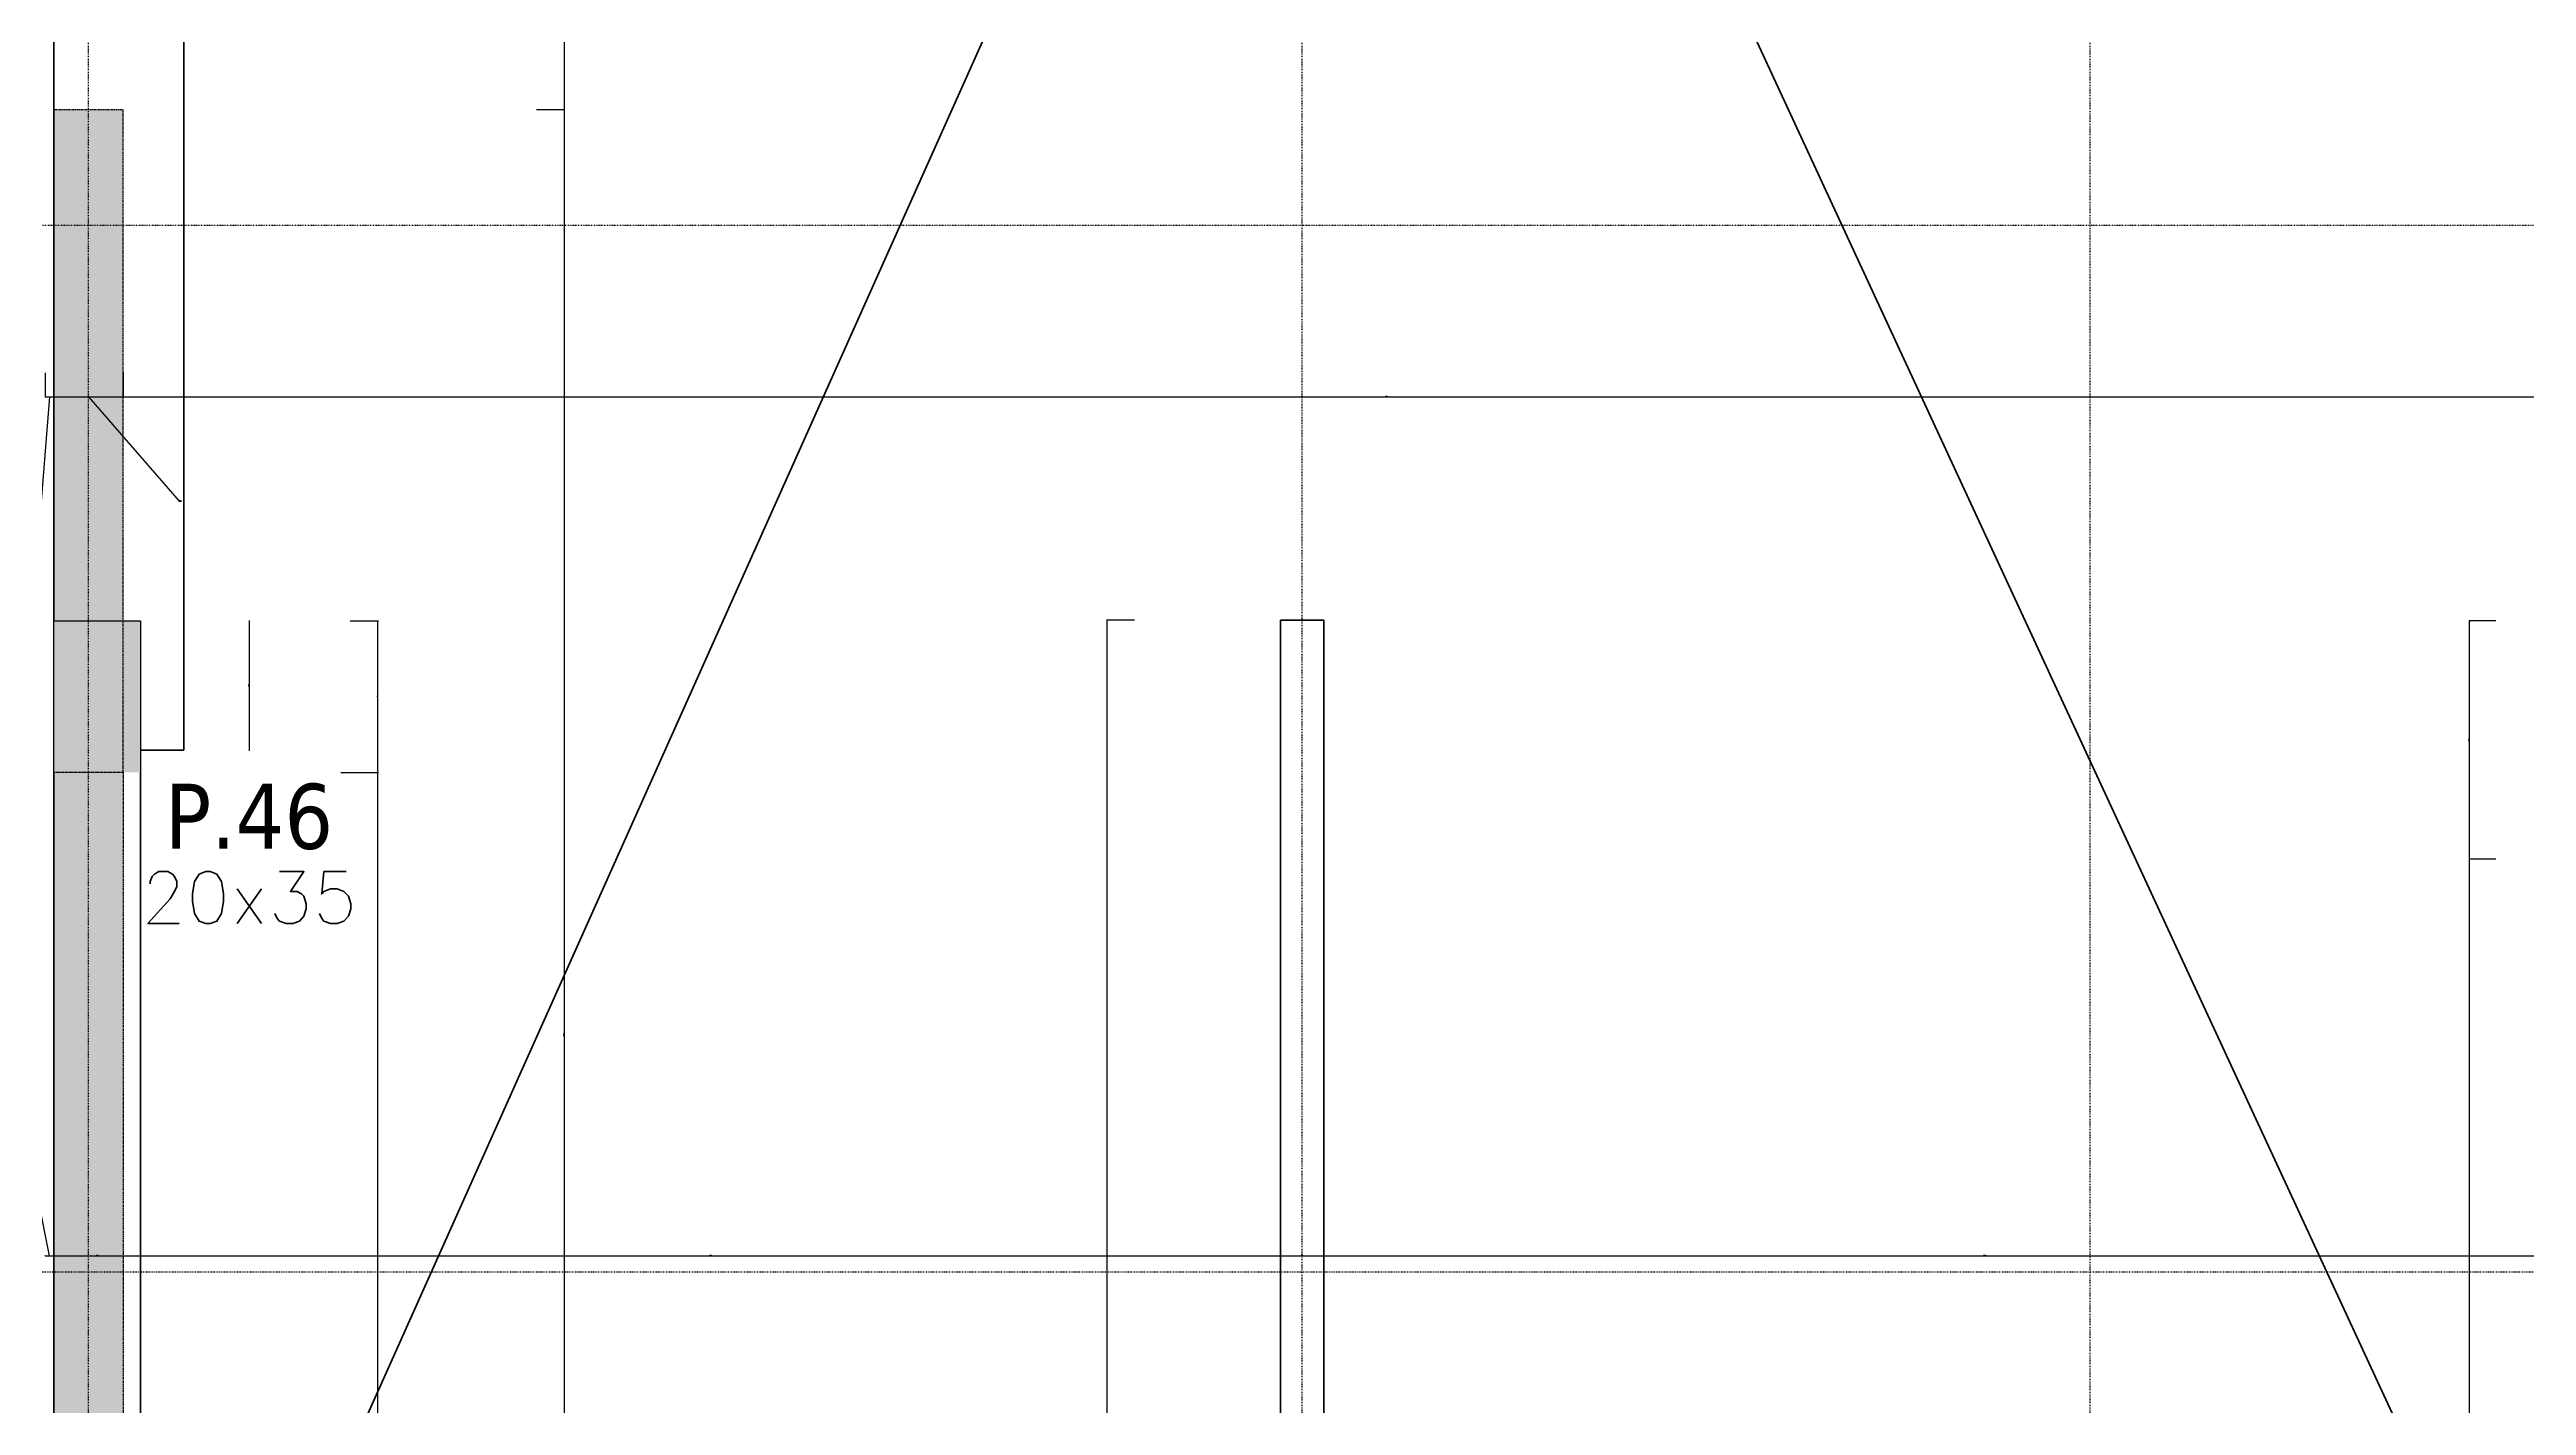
# Model space of a CAD drawing. Extents: x -12912 to 27386, y 1818 to 8189.
# Drawn here: x 2327 to 2899, y 6228 to 6540 of the extents above; entities that cross this region are included whole.
import ezdxf

# ---------------------------------------------------------------- set-up
doc = ezdxf.new("R2010")
doc.units = 0
doc.header["$MEASUREMENT"] = 0
for name, pattern in [('CACHE2', [4.7625, 3.175, -1.5875]), ('GrDotted', [0.4, 0.1, -0.1, 0.1, -0.1]), ('GrFeatureAxis', [0.85, 0.25, -0.2, 0.1, -0.2, 0.1]), ('STRICHPUNKT2_S11', [0.9, 0.7, -0.1, 0, -0.1])]:
    doc.linetypes.add(name, pattern=pattern)
doc.layers.get('0').update_dxf_attribs({"linetype": 'CONTINUOUS'})
doc.layers.get('DEFPOINTS').update_dxf_attribs({"linetype": 'CONTINUOUS'})
for name, color, linetype in [('K_ENT_M_Building_Coffrage PH Sous sol', 7, 'CONTINUOUS'), ('STR_AXES_REPERE', 1, 'CONTINUOUS'), ('STR_COTATION', 1, 'CONTINUOUS'), ('STR_SURCH', 9, 'CACHE2'), ('STR_TXT', 102, 'CONTINUOUS')]:
    doc.layers.add(name, color=color, linetype=linetype)
for name, color, linetype, lineweight in [('STR_AXES', 4, 'STRICHPUNKT2_S11', 25), ('STR_dob_dalles', 130, 'CONTINUOUS', 35), ('STR_POUTRES', 102, 'CONTINUOUS', 35), ('STR_VOILES', 6, 'CONTINUOUS', 70)]:
    doc.layers.add(name, color=color, linetype=linetype, lineweight=lineweight)
doc.styles.add('EPAIS', font='TAHOMA.TTF')
doc.styles.add('FIN', font='romans.shx')
doc.styles.add('GrDimensions', font='simplex.shx')
doc.dimstyles.new('GrDimensions', dxfattribs={"dimtxt": 0.09, "dimasz": 0.05, "dimexe": 0.07, "dimexo": 0, "dimgap": 0.05, "dimtad": 1, "dimzin": 0, "dimdsep": 46, "dimtxsty": 'GrDimensions', "dimblk": 'ARCHTICK', "dimblk1": 'ARCHTICK', "dimblk2": 'ARCHTICK', "dimcen": 0.09, "dimadec": 0, "dimazin": 0, "dimtfac": 1, "dimtdec": 4, "dimtmove": 0, "dimatfit": 3, "dimldrblk": 'OPEN30', "dimfxl": 0, "dimtolj": 1, "dimtzin": 0, "dimarcsym": 0})
doc.dimstyles.new('Novo_MALKO', dxfattribs={"dimscale": 1.3, "dimtxt": 0.09, "dimasz": 0.05, "dimexe": 0.07, "dimexo": 0, "dimgap": 0.05, "dimtad": 1, "dimdec": 0, "dimlfac": 100, "dimzin": 0, "dimdsep": 46, "dimtxsty": 'GrDimensions', "dimblk": 'ARCHTICK', "dimcen": 0.09, "dimadec": 0, "dimazin": 0, "dimtfac": 1, "dimtdec": 0, "dimtmove": 0, "dimatfit": 3, "dimldrblk": 'OPEN30', "dimfxl": 0, "dimtolj": 1, "dimtzin": 0, "dimarcsym": 0})

# ---------------------------------------------------------------- blocks, each defined once
blk = doc.blocks.new('_ArchTick')
at = {"color": 0, "linetype": 'ByBlock', "const_width": 0.15}
blk.add_lwpolyline([(-0.5, -0.5), (0.5, 0.5)], dxfattribs=at)
blk = doc.blocks.new('*D124')
at = {"layer": 'DEFPOINTS', "color": 0, "linetype": 'Continuous'}
for p in [(2326.36, 6262.16), (2328.36, 6262.16), (2328.36, 6262.15)]:
    blk.add_point(p, dxfattribs=at)
at = {"layer": 'STR_COTATION', "color": 0, "linetype": 'Continuous', "lineweight": -2}
for p, q in [((2322.5, 6286.54), (2322.07, 6286.54)), ((2327.36, 6262.16), (2322.5, 6286.54)), ((2326.36, 6262.16), (2326.36, 6262.25)), ((2326.36, 6262.16), (2328.36, 6262.16)), ((2328.36, 6262.15), (2328.36, 6262.25))]:
    blk.add_line(p, q, dxfattribs=at)
at = {"layer": 'STR_COTATION', "color": 0, "linetype": 'Continuous', "lineweight": -2, "xscale": 0.065, "yscale": 0.065, "zscale": 0.065, "rotation": 180}
blk.add_blockref('_ArchTick', (2326.36, 6262.16), dxfattribs=at)
at = {"layer": 'STR_COTATION', "color": 0, "linetype": 'Continuous', "lineweight": -2, "xscale": 0.065, "yscale": 0.065, "zscale": 0.065}
blk.add_blockref('_ArchTick', (2328.36, 6262.16), dxfattribs=at)
at = {"layer": 'STR_COTATION', "color": 0, "linetype": 'Continuous', "lineweight": -3, "insert": (2322.28, 6286.66), "char_height": 0.117, "attachment_point": 5, "style": 'GrDimensions'}
blk.add_mtext('\\A1;200', dxfattribs=at)
blk = doc.blocks.new('_Open30')
at = {"color": 0, "linetype": 'ByBlock', "lineweight": -2}
for p, q in [((-1, 0.3), (0, 0)), ((0, 0), (-1, -0.3)), ((0, 0), (-1, 0))]:
    blk.add_line(p, q, dxfattribs=at)
blk = doc.blocks.new('*D125')
at = {"layer": 'DEFPOINTS', "color": 0, "linetype": 'Continuous'}
for p in [(2328.36, 6262.15), (2348.36, 6262.16), (2348.36, 6262.15)]:
    blk.add_point(p, dxfattribs=at)
at = {"layer": 'STR_COTATION', "color": 0, "linetype": 'Continuous', "lineweight": -2}
for p, q in [((2328.36, 6262.15), (2328.36, 6262.25)), ((2328.36, 6262.16), (2348.36, 6262.16)), ((2348.36, 6262.15), (2348.36, 6262.25))]:
    blk.add_line(p, q, dxfattribs=at)
at = {"layer": 'STR_COTATION', "color": 0, "linetype": 'Continuous', "lineweight": -2, "xscale": 0.065, "yscale": 0.065, "zscale": 0.065, "rotation": 180}
blk.add_blockref('_ArchTick', (2328.36, 6262.16), dxfattribs=at)
at = {"layer": 'STR_COTATION', "color": 0, "linetype": 'Continuous', "lineweight": -2, "xscale": 0.065, "yscale": 0.065, "zscale": 0.065}
blk.add_blockref('_ArchTick', (2348.36, 6262.16), dxfattribs=at)
at = {"layer": 'STR_COTATION', "color": 0, "linetype": 'Continuous', "lineweight": -3, "insert": (2338.36, 6262.28), "char_height": 0.117, "attachment_point": 5, "style": 'GrDimensions'}
blk.add_mtext('\\A1;2000', dxfattribs=at)
blk = doc.blocks.new('*D126')
at = {"layer": 'DEFPOINTS', "color": 0, "linetype": 'Continuous'}
for p in [(2348.36, 6262.15), (2611.35, 6262.16), (2611.35, 6262.02)]:
    blk.add_point(p, dxfattribs=at)
at = {"layer": 'STR_COTATION', "color": 0, "linetype": 'Continuous', "lineweight": -2}
for p, q in [((2348.36, 6262.15), (2348.36, 6262.25)), ((2348.36, 6262.16), (2611.35, 6262.16)), ((2611.35, 6262.02), (2611.35, 6262.25))]:
    blk.add_line(p, q, dxfattribs=at)
at = {"layer": 'STR_COTATION', "color": 0, "linetype": 'Continuous', "lineweight": -2, "xscale": 0.065, "yscale": 0.065, "zscale": 0.065, "rotation": 180}
blk.add_blockref('_ArchTick', (2348.36, 6262.16), dxfattribs=at)
at = {"layer": 'STR_COTATION', "color": 0, "linetype": 'Continuous', "lineweight": -2, "xscale": 0.065, "yscale": 0.065, "zscale": 0.065}
blk.add_blockref('_ArchTick', (2611.35, 6262.16), dxfattribs=at)
at = {"layer": 'STR_COTATION', "color": 0, "linetype": 'Continuous', "lineweight": -3, "insert": (2479.86, 6262.28), "char_height": 0.117, "attachment_point": 5, "style": 'GrDimensions'}
blk.add_mtext('\\A1;262.99', dxfattribs=at)
blk = doc.blocks.new('*D127')
at = {"layer": 'DEFPOINTS', "color": 0, "linetype": 'Continuous'}
for p in [(2611.35, 6262.02), (2621.35, 6262.16), (2621.35, 6262.02)]:
    blk.add_point(p, dxfattribs=at)
at = {"layer": 'STR_COTATION', "color": 0, "linetype": 'Continuous', "lineweight": -2}
for p, q in [((2611.35, 6262.02), (2611.35, 6262.25)), ((2611.35, 6262.16), (2621.35, 6262.16)), ((2621.35, 6262.02), (2621.35, 6262.25))]:
    blk.add_line(p, q, dxfattribs=at)
at = {"layer": 'STR_COTATION', "color": 0, "linetype": 'Continuous', "lineweight": -2, "xscale": 0.065, "yscale": 0.065, "zscale": 0.065, "rotation": 180}
blk.add_blockref('_ArchTick', (2611.35, 6262.16), dxfattribs=at)
at = {"layer": 'STR_COTATION', "color": 0, "linetype": 'Continuous', "lineweight": -2, "xscale": 0.065, "yscale": 0.065, "zscale": 0.065}
blk.add_blockref('_ArchTick', (2621.35, 6262.16), dxfattribs=at)
at = {"layer": 'STR_COTATION', "color": 0, "linetype": 'Continuous', "lineweight": -3, "insert": (2616.35, 6262.28), "char_height": 0.117, "attachment_point": 5, "style": 'GrDimensions'}
blk.add_mtext('\\A1;1000', dxfattribs=at)
blk = doc.blocks.new('*D128')
at = {"layer": 'DEFPOINTS', "color": 0, "linetype": 'Continuous'}
for p in [(2621.35, 6262.02), (2926.36, 6262.16), (2926.36, 6262.15)]:
    blk.add_point(p, dxfattribs=at)
at = {"layer": 'STR_COTATION', "color": 0, "linetype": 'Continuous', "lineweight": -2}
for p, q in [((2621.35, 6262.02), (2621.35, 6262.25)), ((2621.35, 6262.16), (2926.36, 6262.16)), ((2926.36, 6262.15), (2926.36, 6262.25))]:
    blk.add_line(p, q, dxfattribs=at)
at = {"layer": 'STR_COTATION', "color": 0, "linetype": 'Continuous', "lineweight": -2, "xscale": 0.065, "yscale": 0.065, "zscale": 0.065, "rotation": 180}
blk.add_blockref('_ArchTick', (2621.35, 6262.16), dxfattribs=at)
at = {"layer": 'STR_COTATION', "color": 0, "linetype": 'Continuous', "lineweight": -2, "xscale": 0.065, "yscale": 0.065, "zscale": 0.065}
blk.add_blockref('_ArchTick', (2926.36, 6262.16), dxfattribs=at)
at = {"layer": 'STR_COTATION', "color": 0, "linetype": 'Continuous', "lineweight": -3, "insert": (2773.86, 6262.28), "char_height": 0.117, "attachment_point": 5, "style": 'GrDimensions'}
blk.add_mtext('\\A1;305.01', dxfattribs=at)
blk = doc.blocks.new('*D200')
at = {"layer": 'DEFPOINTS', "color": 0, "linetype": 'Continuous'}
for p in [(2326.36, 6465.81), (2328.36, 6465.8), (2328.36, 6460.28)]:
    blk.add_point(p, dxfattribs=at)
at = {"layer": 'STR_COTATION', "color": 0, "linetype": 'Continuous', "lineweight": -2}
for p, q in [((2326.36, 6465.81), (2326.36, 6460.19)), ((2328.36, 6465.8), (2328.36, 6460.19)), ((2327.36, 6460.28), (2324.98, 6430.45)), ((2326.36, 6460.28), (2328.36, 6460.28)), ((2324.98, 6430.45), (2324.55, 6430.45))]:
    blk.add_line(p, q, dxfattribs=at)
at = {"layer": 'STR_COTATION', "color": 0, "linetype": 'Continuous', "lineweight": -2, "xscale": 0.065, "yscale": 0.065, "zscale": 0.065, "rotation": 180}
blk.add_blockref('_ArchTick', (2326.36, 6460.28), dxfattribs=at)
at = {"layer": 'STR_COTATION', "color": 0, "linetype": 'Continuous', "lineweight": -2, "xscale": 0.065, "yscale": 0.065, "zscale": 0.065}
blk.add_blockref('_ArchTick', (2328.36, 6460.28), dxfattribs=at)
at = {"layer": 'STR_COTATION', "color": 0, "linetype": 'Continuous', "lineweight": -3, "insert": (2324.76, 6430.57), "char_height": 0.117, "attachment_point": 5, "style": 'GrDimensions'}
blk.add_mtext('\\A1;200', dxfattribs=at)
blk = doc.blocks.new('*D201')
at = {"layer": 'DEFPOINTS', "color": 0, "linetype": 'Continuous'}
for p in [(2328.36, 6465.8), (2344.36, 6466.05), (2344.36, 6460.28)]:
    blk.add_point(p, dxfattribs=at)
at = {"layer": 'STR_COTATION', "color": 0, "linetype": 'Continuous', "lineweight": -2}
for p, q in [((2328.36, 6465.8), (2328.36, 6460.19)), ((2344.36, 6466.05), (2344.36, 6460.19)), ((2328.36, 6460.28), (2344.36, 6460.28)), ((2336.36, 6460.28), (2357.29, 6436.23)), ((2357.29, 6436.23), (2357.81, 6436.23))]:
    blk.add_line(p, q, dxfattribs=at)
at = {"layer": 'STR_COTATION', "color": 0, "linetype": 'Continuous', "lineweight": -2, "xscale": 0.065, "yscale": 0.065, "zscale": 0.065, "rotation": 180}
blk.add_blockref('_ArchTick', (2328.36, 6460.28), dxfattribs=at)
at = {"layer": 'STR_COTATION', "color": 0, "linetype": 'Continuous', "lineweight": -2, "xscale": 0.065, "yscale": 0.065, "zscale": 0.065}
blk.add_blockref('_ArchTick', (2344.36, 6460.28), dxfattribs=at)
at = {"layer": 'STR_COTATION', "color": 0, "linetype": 'Continuous', "lineweight": -3, "insert": (2357.55, 6436.35), "char_height": 0.117, "attachment_point": 5, "style": 'GrDimensions'}
blk.add_mtext('\\A1;1600', dxfattribs=at)
blk = doc.blocks.new('*D202')
at = {"layer": 'DEFPOINTS', "color": 0, "linetype": 'Continuous'}
for p in [(2344.36, 6466.05), (2927.31, 6464.24), (2927.31, 6460.28)]:
    blk.add_point(p, dxfattribs=at)
at = {"layer": 'STR_COTATION', "color": 0, "linetype": 'Continuous', "lineweight": -2}
for p, q in [((2344.36, 6466.05), (2344.36, 6460.19)), ((2927.31, 6464.24), (2927.31, 6460.19)), ((2344.36, 6460.28), (2927.31, 6460.28))]:
    blk.add_line(p, q, dxfattribs=at)
at = {"layer": 'STR_COTATION', "color": 0, "linetype": 'Continuous', "lineweight": -2, "xscale": 0.065, "yscale": 0.065, "zscale": 0.065, "rotation": 180}
blk.add_blockref('_ArchTick', (2344.36, 6460.28), dxfattribs=at)
at = {"layer": 'STR_COTATION', "color": 0, "linetype": 'Continuous', "lineweight": -2, "xscale": 0.065, "yscale": 0.065, "zscale": 0.065}
blk.add_blockref('_ArchTick', (2927.31, 6460.28), dxfattribs=at)
at = {"layer": 'STR_COTATION', "color": 0, "linetype": 'Continuous', "lineweight": -3, "insert": (2635.83, 6460.4), "char_height": 0.117, "attachment_point": 5, "style": 'GrDimensions'}
blk.add_mtext('\\A1;582.95', dxfattribs=at)
blk = doc.blocks.new('*D281')
at = {"layer": 'DEFPOINTS', "color": 0, "linetype": 'Continuous'}
for p in [(2440.76, 6526.59), (2446.15, 6526.59), (2438.09, 6099.69)]:
    blk.add_point(p, dxfattribs=at)
at = {"layer": 'STR_COTATION', "color": 0, "linetype": 'Continuous', "lineweight": -2}
for p, q in [((2440.76, 6526.59), (2446.25, 6526.59)), ((2446.15, 6099.69), (2446.15, 6526.59)), ((2438.09, 6099.69), (2446.25, 6099.69))]:
    blk.add_line(p, q, dxfattribs=at)
at = {"layer": 'STR_COTATION', "color": 0, "linetype": 'Continuous', "lineweight": -2, "xscale": 0.065, "yscale": 0.065, "zscale": 0.065}
for p, rotation in [((2446.15, 6526.59), 90), ((2446.15, 6099.69), 270)]:
    blk.add_blockref('_ArchTick', p, dxfattribs=dict(at, rotation=rotation))
at = {"layer": 'STR_COTATION', "color": 0, "linetype": 'Continuous', "lineweight": -3, "insert": (2446.03, 6313.14), "char_height": 0.117, "attachment_point": 5, "rotation": 90, "style": 'GrDimensions'}
blk.add_mtext('\\A1;426.90', dxfattribs=at)
blk = doc.blocks.new('*D282')
at = {"layer": 'DEFPOINTS', "color": 0, "linetype": 'Continuous'}
for p in [(2437.86, 6629.59), (2446.15, 6629.59), (2439.69, 6526.59)]:
    blk.add_point(p, dxfattribs=at)
at = {"layer": 'STR_COTATION', "color": 0, "linetype": 'Continuous', "lineweight": -2}
for p, q in [((2437.86, 6629.59), (2446.25, 6629.59)), ((2446.15, 6526.59), (2446.15, 6629.59)), ((2439.69, 6526.59), (2446.25, 6526.59))]:
    blk.add_line(p, q, dxfattribs=at)
at = {"layer": 'STR_COTATION', "color": 0, "linetype": 'Continuous', "lineweight": -2, "xscale": 0.065, "yscale": 0.065, "zscale": 0.065}
for p, rotation in [((2446.15, 6629.59), 90), ((2446.15, 6526.59), 270)]:
    blk.add_blockref('_ArchTick', p, dxfattribs=dict(at, rotation=rotation))
at = {"layer": 'STR_COTATION', "color": 0, "linetype": 'Continuous', "lineweight": -3, "insert": (2446.03, 6578.09), "char_height": 0.117, "attachment_point": 5, "rotation": 90, "style": 'GrDimensions'}
blk.add_mtext('\\A1;103.00', dxfattribs=at)
blk = doc.blocks.new('*D341')
at = {"layer": 'DEFPOINTS', "color": 0, "linetype": 'Continuous'}
for p in [(2394.57, 6373.66), (2403.14, 6373.66), (2398.38, 5903.92)]:
    blk.add_point(p, dxfattribs=at)
at = {"layer": 'STR_COTATION', "color": 0, "linetype": 'Continuous', "lineweight": -2}
for p, q in [((2394.57, 6373.66), (2403.23, 6373.66)), ((2403.14, 5903.92), (2403.14, 6373.66)), ((2398.38, 5903.92), (2403.23, 5903.92))]:
    blk.add_line(p, q, dxfattribs=at)
at = {"layer": 'STR_COTATION', "color": 0, "linetype": 'Continuous', "lineweight": -2, "xscale": 0.065, "yscale": 0.065, "zscale": 0.065}
for p, rotation in [((2403.14, 6373.66), 90), ((2403.14, 5903.92), 270)]:
    blk.add_blockref('_ArchTick', p, dxfattribs=dict(at, rotation=rotation))
at = {"layer": 'STR_COTATION', "color": 0, "linetype": 'Continuous', "lineweight": -3, "insert": (2403.02, 6138.79), "char_height": 0.117, "attachment_point": 5, "rotation": 90, "style": 'GrDimensions'}
blk.add_mtext('\\A1;469.74', dxfattribs=at)
blk = doc.blocks.new('*D342')
at = {"layer": 'DEFPOINTS', "color": 0, "linetype": 'Continuous'}
for p in [(2396.72, 6408.66), (2403.14, 6408.66), (2394.57, 6373.66)]:
    blk.add_point(p, dxfattribs=at)
at = {"layer": 'STR_COTATION', "color": 0, "linetype": 'Continuous', "lineweight": -2}
for p, q in [((2396.72, 6408.66), (2403.23, 6408.66)), ((2403.14, 6373.66), (2403.14, 6408.66)), ((2394.57, 6373.66), (2403.23, 6373.66))]:
    blk.add_line(p, q, dxfattribs=at)
at = {"layer": 'STR_COTATION', "color": 0, "linetype": 'Continuous', "lineweight": -2, "xscale": 0.065, "yscale": 0.065, "zscale": 0.065}
for p, rotation in [((2403.14, 6408.66), 90), ((2403.14, 6373.66), 270)]:
    blk.add_blockref('_ArchTick', p, dxfattribs=dict(at, rotation=rotation))
at = {"layer": 'STR_COTATION', "color": 0, "linetype": 'Continuous', "lineweight": -3, "insert": (2403.02, 6391.16), "char_height": 0.117, "attachment_point": 5, "rotation": 90, "style": 'GrDimensions'}
blk.add_mtext('\\A1;3500', dxfattribs=at)
blk = doc.blocks.new('*D343')
at = {"layer": 'DEFPOINTS', "color": 0, "linetype": 'Continuous'}
for p in [(2571.36, 6408.81), (2577.7, 6408.81), (2577.7, 5904.11)]:
    blk.add_point(p, dxfattribs=at)
at = {"layer": 'STR_COTATION', "color": 0, "linetype": 'Continuous', "lineweight": -2}
for p, q in [((2577.7, 6408.81), (2571.27, 6408.81)), ((2571.36, 5904.11), (2571.36, 6408.81)), ((2577.7, 5904.11), (2571.27, 5904.11))]:
    blk.add_line(p, q, dxfattribs=at)
at = {"layer": 'STR_COTATION', "color": 0, "linetype": 'Continuous', "lineweight": -2, "xscale": 0.065, "yscale": 0.065, "zscale": 0.065}
for p, rotation in [((2571.36, 6408.81), 90), ((2571.36, 5904.11), 270)]:
    blk.add_blockref('_ArchTick', p, dxfattribs=dict(at, rotation=rotation))
at = {"layer": 'STR_COTATION', "color": 0, "linetype": 'Continuous', "lineweight": -3, "insert": (2571.24, 6156.46), "char_height": 0.117, "attachment_point": 5, "rotation": 90, "style": 'GrDimensions'}
blk.add_mtext('\\A1;504.70', dxfattribs=at)
blk = doc.blocks.new('*D345')
at = {"layer": 'DEFPOINTS', "color": 0, "linetype": 'Continuous'}
for p in [(2885.71, 6353.66), (2891.77, 6353.66), (2893.11, 5903.92)]:
    blk.add_point(p, dxfattribs=at)
at = {"layer": 'STR_COTATION', "color": 0, "linetype": 'Continuous', "lineweight": -2}
for p, q in [((2891.77, 6353.66), (2885.62, 6353.66)), ((2885.71, 5903.92), (2885.71, 6353.66)), ((2893.11, 5903.92), (2885.62, 5903.92))]:
    blk.add_line(p, q, dxfattribs=at)
at = {"layer": 'STR_COTATION', "color": 0, "linetype": 'Continuous', "lineweight": -2, "xscale": 0.065, "yscale": 0.065, "zscale": 0.065}
for p, rotation in [((2885.71, 6353.66), 90), ((2885.71, 5903.92), 270)]:
    blk.add_blockref('_ArchTick', p, dxfattribs=dict(at, rotation=rotation))
at = {"layer": 'STR_COTATION', "color": 0, "linetype": 'Continuous', "lineweight": -3, "insert": (2885.58, 6128.79), "char_height": 0.117, "attachment_point": 5, "rotation": 90, "style": 'GrDimensions'}
blk.add_mtext('\\A1;449.74', dxfattribs=at)
blk = doc.blocks.new('*D346')
at = {"layer": 'DEFPOINTS', "color": 0, "linetype": 'Continuous'}
for p in [(2885.71, 6408.66), (2891.77, 6408.66), (2891.77, 6353.66)]:
    blk.add_point(p, dxfattribs=at)
at = {"layer": 'STR_COTATION', "color": 0, "linetype": 'Continuous', "lineweight": -2}
for p, q in [((2891.77, 6408.66), (2885.62, 6408.66)), ((2885.71, 6353.66), (2885.71, 6408.66)), ((2891.77, 6353.66), (2885.62, 6353.66))]:
    blk.add_line(p, q, dxfattribs=at)
at = {"layer": 'STR_COTATION', "color": 0, "linetype": 'Continuous', "lineweight": -2, "xscale": 0.065, "yscale": 0.065, "zscale": 0.065}
for p, rotation in [((2885.71, 6408.66), 90), ((2885.71, 6353.66), 270)]:
    blk.add_blockref('_ArchTick', p, dxfattribs=dict(at, rotation=rotation))
at = {"layer": 'STR_COTATION', "color": 0, "linetype": 'Continuous', "lineweight": -3, "insert": (2885.58, 6381.16), "char_height": 0.117, "attachment_point": 5, "rotation": 90, "style": 'GrDimensions'}
blk.add_mtext('\\A1;5500', dxfattribs=at)
blk = doc.blocks.new('*D758')
at = {"layer": 'DEFPOINTS', "color": 0, "ltscale": 4.5}
for p in [(2358.36, 6595.07), (2328.36, 6526.59), (2358.36, 6526.59)]:
    blk.add_point(p, dxfattribs=at)
at = {"layer": 'STR_COTATION', "color": 0, "lineweight": -2, "ltscale": 4.5}
for p, q in [((2328.36, 6594.98), (2328.36, 6595.16)), ((2358.36, 6594.98), (2358.36, 6595.16)), ((2328.36, 6595.07), (2358.36, 6595.07))]:
    blk.add_line(p, q, dxfattribs=at)
at = {"layer": 'STR_COTATION', "color": 0, "lineweight": -2, "ltscale": 4.5, "xscale": 0.065, "yscale": 0.065, "zscale": 0.065, "rotation": 180}
blk.add_blockref('_ArchTick', (2328.36, 6595.07), dxfattribs=at)
at = {"layer": 'STR_COTATION', "color": 0, "lineweight": -2, "ltscale": 4.5, "xscale": 0.065, "yscale": 0.065, "zscale": 0.065}
blk.add_blockref('_ArchTick', (2358.36, 6595.07), dxfattribs=at)
at = {"layer": 'STR_COTATION', "color": 0, "ltscale": 4.5, "insert": (2343.36, 6595.19), "char_height": 0.117, "attachment_point": 5, "style": 'GrDimensions'}
blk.add_mtext('\\A1;3000', dxfattribs=at)
blk = doc.blocks.new('*D842')
at = {"layer": 'DEFPOINTS', "color": 0, "ltscale": 4.5}
for p in [(2348.36, 6408.66), (2373.46, 6408.66), (2358.36, 6378.81)]:
    blk.add_point(p, dxfattribs=at)
at = {"layer": 'STR_COTATION', "color": 0, "lineweight": -2, "ltscale": 4.5}
for p, q in [((2373.37, 6408.66), (2373.55, 6408.66)), ((2373.46, 6378.81), (2373.46, 6408.66)), ((2373.37, 6378.81), (2373.55, 6378.81))]:
    blk.add_line(p, q, dxfattribs=at)
at = {"layer": 'STR_COTATION', "color": 0, "lineweight": -2, "ltscale": 4.5, "xscale": 0.065, "yscale": 0.065, "zscale": 0.065}
for p, rotation in [((2373.46, 6408.66), 90), ((2373.46, 6378.81), 270)]:
    blk.add_blockref('_ArchTick', p, dxfattribs=dict(at, rotation=rotation))
at = {"layer": 'STR_COTATION', "color": 0, "ltscale": 4.5, "insert": (2373.34, 6393.73), "char_height": 0.117, "attachment_point": 5, "rotation": 90, "style": 'GrDimensions'}
blk.add_mtext('\\A1;2985', dxfattribs=at)

msp = doc.modelspace()

# ---------------------------------------------------------------- hatches: boundary and pattern name
at = {"layer": 'STR_AXES_REPERE', "linetype": 'Continuous'}
msp.add_hatch(color=256, dxfattribs=at).paths.add_polyline_path([(2328.361, 6373.655), (2328.361, 6408.655), (2348.361, 6408.655), (2348.361, 6373.655)])
at = {"layer": 'STR_SURCH', "linetype": 'Continuous'}
h = msp.add_hatch(dxfattribs=at)
h.set_pattern_fill('DOTS', color=256, scale=1.5, style=0)
h.set_pattern_definition([(0, (5243.0074, 5883.9378), (1.190625, 2.38125), [0, -2.38125])])
h.paths.add_polyline_path([(2344.359, 6083.685), (2344.359, 6526.588), (2328.359, 6526.588), (2328.359, 6083.685)])

# ---------------------------------------------------------------- linework, layer by layer
at = {"layer": 'K_ENT_M_Building_Coffrage PH Sous sol', "color": 7, "linetype": 'GrFeatureAxis'}
for points in [[(2798.165, 5842.702), (2798.165, 7548.45)], [(-1174.64, 6258.483), (7646.442, 6258.483)]]:
    msp.add_lwpolyline(points, dxfattribs=at)
at = {"layer": 'STR_AXES', "linetype": 'GrFeatureAxis'}
for p, q in [((2336.36, 5622.963), (2336.36, 8022.963)), ((2616.36, 5622.963), (2616.36, 8022.963)), ((-1309.741, 6499.914), (7906.576, 6499.914))]:
    msp.add_line(p, q, dxfattribs=at)
at = {"layer": 'STR_AXES_REPERE', "linetype": 'Continuous'}
for p, q in [((2328.361, 6408.655), (2348.361, 6408.655)), ((2328.361, 6373.655), (2328.361, 6408.655)), ((2348.361, 6408.655), (2348.361, 6373.655))]:
    msp.add_line(p, q, dxfattribs=at)
at = {"layer": 'STR_dob_dalles', "linetype": 'Continuous', "lineweight": 35}
for p, q in [((2344.359, 6099.709), (2612.611, 6698.628)), ((2652.075, 6691.62), (2926.36, 6099.709))]:
    msp.add_line(p, q, dxfattribs=at)
at = {"layer": 'STR_POUTRES', "linetype": 'Continuous'}
for p, q in [((2358.361, 6939.014), (2358.361, 6378.81)), ((2328.359, 6629.588), (2328.359, 6526.588)), ((2328.359, 6526.588), (2328.361, 6408.655)), ((2358.361, 6378.81), (2348.361, 6378.81))]:
    msp.add_line(p, q, dxfattribs=at)
at = {"layer": 'STR_SURCH', "linetype": 'GrDotted', "ltscale": 0.25}
for p, q in [((2328.361, 6526.588), (2344.359, 6526.588)), ((2344.359, 6373.655), (2328.361, 6373.655))]:
    msp.add_line(p, q, dxfattribs=at)
at = {"layer": 'STR_SURCH', "linetype": 'GrDotted'}
for q in [(2344.359, 6526.588), (2344.359, 6099.685)]:
    msp.add_line((2344.359, 6373.655), q, dxfattribs=at)
at = {"layer": 'STR_VOILES', "linetype": 'Continuous'}
for p, q in [((2611.34, 6083.686), (2611.36, 6408.811)), ((2611.36, 6408.811), (2621.36, 6408.81)), ((2621.36, 6408.81), (2621.34, 6083.685)), ((2328.359, 6083.685), (2328.36, 6373.655)), ((2348.362, 6373.655), (2348.361, 6083.685))]:
    msp.add_line(p, q, dxfattribs=at)

# ---------------------------------------------------------------- texts
at = {"layer": 'STR_TXT', "linetype": 'Continuous', "lineweight": -3, "attachment_point": 1}
for s, insert, char_height, style in [(' P.46', (2348.368, 6371.04), 15, 'EPAIS'), ('20x35', (2348.499, 6350.793), 12, 'FIN')]:
    msp.add_mtext(s, dxfattribs=dict(at, insert=insert, char_height=char_height, style=style))

# ---------------------------------------------------------------- dimensions: what is measured, and where the dimension line sits
at = {"layer": 'STR_COTATION', "linetype": 'Continuous', "lineweight": -3}
for base, p1, p2, override, picture, middle in [((2446.154, 6629.588), (2439.694, 6526.588), (2437.86, 6629.588), {"dimscale": 1.3, "dimtmove": 1}, '*D282', (2446.031, 6578.088)), ((2446.154, 6526.588), (2438.09, 6099.685), (2440.756, 6526.588), {"dimscale": 1.3, "dimtmove": 1}, '*D281', (2446.031, 6313.136)), ((2403.144, 6408.655), (2394.568, 6373.655), (2396.72, 6408.655), {"dimscale": 1.3, "dimdec": 0, "dimlfac": 100, "dimzin": 0, "dimtmove": 1}, '*D342', (2403.02, 6391.155)), ((2571.364, 6408.811), (2577.699, 5904.109), (2577.699, 6408.811), {"dimscale": 1.3}, '*D343', (2571.241, 6156.46)), ((2885.708, 6408.658), (2891.765, 6353.658), (2891.765, 6408.658), {"dimscale": 1.3, "dimdec": 0, "dimlfac": 100, "dimzin": 0, "dimtmove": 1}, '*D346', (2885.584, 6381.158)), ((2403.144, 6373.655), (2398.382, 5903.916), (2394.568, 6373.655), {"dimscale": 1.3, "dimtmove": 1}, '*D341', (2403.02, 6138.786)), ((2885.708, 6353.658), (2893.109, 5903.916), (2891.765, 6353.658), {"dimscale": 1.3, "dimtmove": 1}, '*D345', (2885.584, 6128.787))]:
    dim = msp.add_linear_dim(base=base, p1=p1, p2=p2, angle=90, dimstyle='GrDimensions', override=override, dxfattribs=at)
    dim.commit()
    dim.dimension.update_dxf_attribs({"geometry": picture, "text_midpoint": middle})
at = {"layer": 'STR_COTATION', "ltscale": 4.5}
dim = msp.add_linear_dim(base=(2358.361, 6595.066), p1=(2328.361, 6526.588), p2=(2358.361, 6526.588), dimstyle='Novo_MALKO', dxfattribs=at)
dim.commit()
dim.dimension.update_dxf_attribs({"geometry": '*D758', "text_midpoint": (2343.361, 6595.066), "dimtype": 160})
at = {"layer": 'STR_COTATION', "linetype": 'Continuous', "lineweight": -3}
for base, p1, p2, picture, middle in [((2328.359, 6460.278), (2326.36, 6465.812), (2328.359, 6465.802), '*D200', (2324.911, 6430.447)), ((2344.359, 6460.278), (2328.359, 6465.802), (2344.359, 6466.051), '*D201', (2357.352, 6436.228)), ((2328.359, 6262.156), (2326.36, 6262.156), (2328.359, 6262.151), '*D124', (2322.435, 6286.54))]:
    dim = msp.add_linear_dim(base=base, p1=p1, p2=p2, dimstyle='GrDimensions', override={"dimscale": 1.3, "dimdec": 0, "dimlfac": 100, "dimzin": 0, "dimtmove": 1}, dxfattribs=at)
    dim.commit()
    dim.dimension.update_dxf_attribs({"geometry": picture, "text_midpoint": middle, "dimtype": 160})
for base, p1, p2, override, picture, middle in [((2927.311, 6460.278), (2344.359, 6466.051), (2927.311, 6464.244), {"dimscale": 1.3, "dimtmove": 1}, '*D202', (2635.835, 6460.402)), ((2348.362, 6262.156), (2328.359, 6262.151), (2348.362, 6262.151), {"dimscale": 1.3, "dimdec": 0, "dimlfac": 100, "dimzin": 0, "dimtmove": 1}, '*D125', (2338.361, 6262.28)), ((2611.351, 6262.156), (2348.362, 6262.151), (2611.351, 6262.019), {"dimscale": 1.3, "dimtmove": 1}, '*D126', (2479.856, 6262.28)), ((2621.351, 6262.156), (2611.351, 6262.019), (2621.351, 6262.018), {"dimscale": 1.3, "dimdec": 0, "dimlfac": 100, "dimzin": 0, "dimtmove": 1}, '*D127', (2616.351, 6262.28)), ((2926.359, 6262.156), (2621.351, 6262.018), (2926.359, 6262.149), {"dimscale": 1.3, "dimtmove": 1}, '*D128', (2773.855, 6262.28))]:
    dim = msp.add_linear_dim(base=base, p1=p1, p2=p2, dimstyle='GrDimensions', override=override, dxfattribs=at)
    dim.commit()
    dim.dimension.update_dxf_attribs({"geometry": picture, "text_midpoint": middle})
at = {"layer": 'STR_COTATION', "ltscale": 4.5}
dim = msp.add_linear_dim(base=(2373.46345753, 6408.655330719), p1=(2358.360827862, 6378.810330719), p2=(2348.360827862, 6408.655330719), angle=90, dimstyle='Novo_MALKO', dxfattribs=at)
dim.commit()
dim.dimension.update_dxf_attribs({"geometry": '*D842', "text_midpoint": (2373.46345753, 6393.732830719), "dimtype": 160})

doc.saveas('drawing.dxf')
